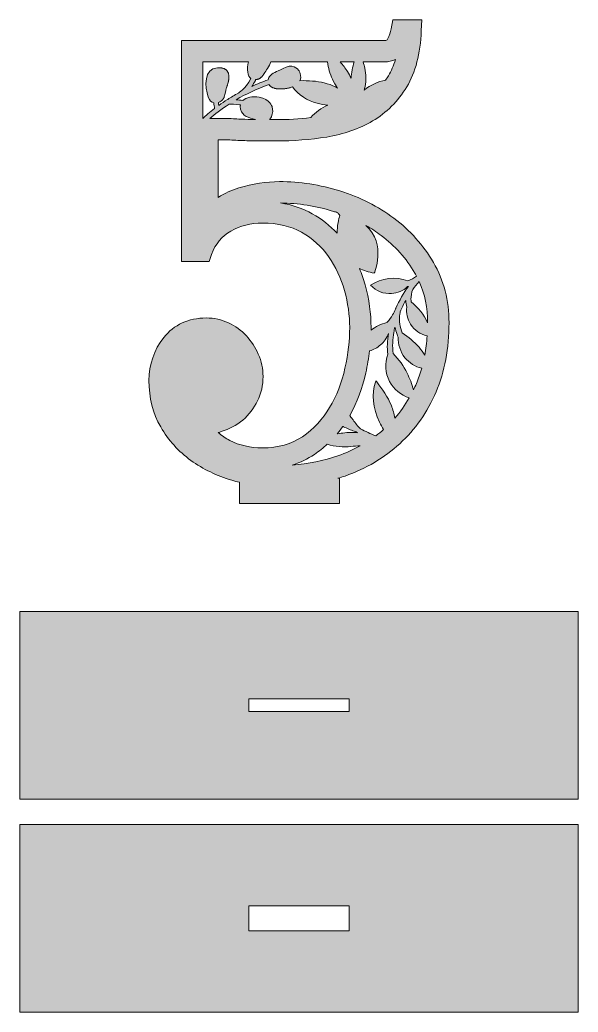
# Model space of a CAD drawing. Header units: inches. Extents: x 2.77 to 7.23, y -8.81 to -0.88.
import ezdxf

# ---------------------------------------------------------------- set-up
doc = ezdxf.new("R2010")
doc.units = ezdxf.units.IN
doc.header["$MEASUREMENT"] = 0
doc.layers.add('_U+2018_U+043B_U+043E_U+0439_1', color=7, linetype='Continuous')

# ---------------------------------------------------------------- blocks, each defined once
blk = doc.blocks.new('block 2')
at = {"layer": '_U+2018_U+043B_U+043E_U+0439_1', "true_color": 0xffffff}
h = blk.add_hatch(color=7, dxfattribs=at)
h.dxf.hatch_style = 2
edge = h.paths.add_edge_path()
edge.add_spline(control_points=[(6.0736, -2.8211), (5.9927, -2.6829), (5.8868, -2.5641), (5.7587, -2.4681), (5.6319, -2.373), (5.4868, -2.2996), (5.3273, -2.2497), (5.1689, -2.2002), (5.0064, -2.1751), (4.8444, -2.1751), (4.739, -2.1751), (4.6298, -2.1922), (4.5198, -2.226), (4.4619, -2.2438), (4.4066, -2.2689), (4.3544, -2.3011), (4.3544, -2.3011), (4.3544, -1.8413), (4.3544, -1.8413), (4.3544, -1.8413), (4.401, -1.8413), (4.401, -1.8413), (4.4235, -1.8413), (4.4443, -1.842), (4.463, -1.8434), (4.4839, -1.8451), (4.5066, -1.8459), (4.5302, -1.846), (4.5778, -1.8491), (4.6263, -1.8507), (4.6746, -1.8507), (4.6746, -1.8507), (4.8161, -1.8507), (4.8161, -1.8507), (4.9555, -1.8507), (5.0918, -1.84), (5.2213, -1.819), (5.357, -1.7969), (5.4804, -1.7536), (5.588, -1.6904), (5.6988, -1.6253), (5.7906, -1.5337), (5.8607, -1.4181), (5.9308, -1.3024), (5.9699, -1.1521), (5.9768, -0.9715), (5.9768, -0.9715), (5.9802, -0.8828), (5.9802, -0.8828), (5.9802, -0.8828), (5.8914, -0.8828), (5.8914, -0.8828), (5.8914, -0.8828), (5.8207, -0.8828), (5.8207, -0.8828), (5.8207, -0.8828), (5.7484, -0.8828), (5.7484, -0.8828), (5.7484, -0.8828), (5.7364, -0.954), (5.7364, -0.954), (5.7317, -0.9819), (5.7216, -1.0098), (5.7062, -1.037), (5.7024, -1.0438), (5.7, -1.0478), (5.6839, -1.0478), (5.6839, -1.0478), (4.1463, -1.0478), (4.1463, -1.0478), (4.1463, -1.0478), (4.0609, -1.0478), (4.0609, -1.0478), (4.0609, -1.0478), (4.0609, -1.1333), (4.0609, -1.1333), (4.0609, -1.1333), (4.0609, -2.7274), (4.0609, -2.7274), (4.0609, -2.7274), (4.0609, -2.8129), (4.0609, -2.8129), (4.0609, -2.8129), (4.1463, -2.8129), (4.1463, -2.8129), (4.1463, -2.8129), (4.2218, -2.8129), (4.2218, -2.8129), (4.2218, -2.8129), (4.2817, -2.8129), (4.2817, -2.8129), (4.2817, -2.8129), (4.3021, -2.7566), (4.3021, -2.7566), (4.3329, -2.672), (4.3828, -2.6112), (4.4546, -2.5708), (4.532, -2.5274), (4.6148, -2.5063), (4.7076, -2.5063), (4.8302, -2.5063), (4.9358, -2.5311), (5.0213, -2.5799), (5.1088, -2.6299), (5.1812, -2.6953), (5.2366, -2.7742), (5.2935, -2.8553), (5.3362, -2.9464), (5.3633, -3.0449), (5.391, -3.1455), (5.4051, -3.245), (5.4051, -3.3406), (5.4051, -3.4408), (5.3922, -3.5505), (5.3669, -3.6667), (5.3423, -3.7799), (5.3012, -3.8856), (5.2448, -3.981), (5.1902, -4.0735), (5.1169, -4.1517), (5.0271, -4.2135), (4.9414, -4.2723), (4.8339, -4.3022), (4.7076, -4.3022), (4.6117, -4.3022), (4.524, -4.2823), (4.4468, -4.2431), (4.4139, -4.2264), (4.3832, -4.2048), (4.3547, -4.1786), (4.3626, -4.1768), (4.3703, -4.1747), (4.378, -4.1724), (4.4427, -4.1534), (4.5008, -4.1224), (4.5506, -4.0802), (4.6004, -4.038), (4.6403, -3.9866), (4.6689, -3.9272), (4.6981, -3.8671), (4.7129, -3.8014), (4.7129, -3.732), (4.7129, -3.6699), (4.7, -3.6098), (4.6747, -3.5533), (4.6505, -3.4994), (4.6186, -3.4506), (4.5797, -3.408), (4.5392, -3.3637), (4.4912, -3.3284), (4.4371, -3.3032), (4.3817, -3.2775), (4.322, -3.2646), (4.2595, -3.2646), (4.1164, -3.2646), (4.0018, -3.3175), (3.919, -3.4219), (3.841, -3.5203), (3.8015, -3.6358), (3.8015, -3.765), (3.8015, -3.9023), (3.8331, -4.0269), (3.8954, -4.1354), (3.9561, -4.2414), (4.0373, -4.3314), (4.1366, -4.4027), (4.2337, -4.4726), (4.3439, -4.526), (4.464, -4.5615), (4.4841, -4.5675), (4.5043, -4.5727), (4.5245, -4.5777), (4.5245, -4.5777), (4.5245, -4.7456), (4.5245, -4.7456), (4.5245, -4.7456), (5.3245, -4.7456), (5.3245, -4.7456), (5.3245, -4.7456), (5.3245, -4.5456), (5.3245, -4.5456), (5.3245, -4.5456), (5.311, -4.5456), (5.311, -4.5456), (5.3301, -4.5398), (5.3491, -4.5338), (5.3678, -4.5272), (5.5354, -4.4685), (5.6826, -4.3816), (5.8053, -4.269), (5.9285, -4.1559), (6.026, -4.0167), (6.095, -3.8552), (6.1637, -3.6942), (6.1985, -3.5084), (6.1985, -3.3028), (6.1985, -3.1248), (6.1565, -2.9627), (6.0736, -2.8211)], knot_values=[0, 0, 0, 0, 1, 1, 1, 2, 2, 2, 3, 3, 3, 4, 4, 4, 5, 5, 5, 6, 6, 6, 7, 7, 7, 8, 8, 8, 9, 9, 9, 10, 10, 10, 11, 11, 11, 12, 12, 12, 13, 13, 13, 14, 14, 14, 15, 15, 15, 16, 16, 16, 17, 17, 17, 18, 18, 18, 19, 19, 19, 20, 20, 20, 21, 21, 21, 22, 22, 22, 23, 23, 23, 24, 24, 24, 25, 25, 25, 26, 26, 26, 27, 27, 27, 28, 28, 28, 29, 29, 29, 30, 30, 30, 31, 31, 31, 32, 32, 32, 33, 33, 33, 34, 34, 34, 35, 35, 35, 36, 36, 36, 37, 37, 37, 38, 38, 38, 39, 39, 39, 40, 40, 40, 41, 41, 41, 42, 42, 42, 43, 43, 43, 44, 44, 44, 45, 45, 45, 46, 46, 46, 47, 47, 47, 48, 48, 48, 49, 49, 49, 50, 50, 50, 51, 51, 51, 52, 52, 52, 53, 53, 53, 54, 54, 54, 55, 55, 55, 56, 56, 56, 57, 57, 57, 58, 58, 58, 59, 59, 59, 60, 60, 60, 61, 61, 61, 62, 62, 62, 63, 63, 63, 64, 64, 64, 65, 65, 65, 66, 66, 66, 66], degree=3, periodic=1)
edge = h.paths.add_edge_path()
edge.add_spline(control_points=[(4.7642, -1.6799), (4.7645, -1.6795), (4.7648, -1.6792), (4.765, -1.6789), (4.7655, -1.6784), (4.766, -1.6778), (4.7665, -1.6772), (4.7674, -1.6761), (4.7683, -1.675), (4.7691, -1.6739), (4.7696, -1.6732), (4.7701, -1.6726), (4.7706, -1.6719), (4.7714, -1.6708), (4.7721, -1.6696), (4.7729, -1.6684), (4.7733, -1.6678), (4.7738, -1.6671), (4.7742, -1.6664), (4.775, -1.6651), (4.7757, -1.6638), (4.7765, -1.6625), (4.7768, -1.6619), (4.7772, -1.6612), (4.7775, -1.6606), (4.7785, -1.6587), (4.7795, -1.6567), (4.7804, -1.6547), (4.7804, -1.6547), (4.7804, -1.6546), (4.7804, -1.6546), (4.7804, -1.6546), (4.7804, -1.6546), (4.7804, -1.6546), (4.7912, -1.6305), (4.7937, -1.6013), (4.7852, -1.5775), (4.7852, -1.5775), (4.7687, -1.5162), (4.6817, -1.5002), (4.6285, -1.4904), (4.5778, -1.5012), (4.5508, -1.5278), (4.532, -1.5243), (4.5147, -1.522), (4.4993, -1.5205), (4.5728, -1.4775), (4.6601, -1.4348), (4.7604, -1.3996), (4.761, -1.4006), (4.7616, -1.4017), (4.7623, -1.4027), (4.7626, -1.403), (4.7629, -1.4033), (4.7631, -1.4037), (4.7645, -1.4054), (4.7659, -1.4072), (4.7675, -1.4089), (4.768, -1.4094), (4.7687, -1.4099), (4.7692, -1.4104), (4.7707, -1.4118), (4.7722, -1.4133), (4.7739, -1.4146), (4.7748, -1.4154), (4.7759, -1.416), (4.7769, -1.4167), (4.7785, -1.4178), (4.7799, -1.4189), (4.7816, -1.4199), (4.7831, -1.4209), (4.7849, -1.4217), (4.7866, -1.4226), (4.788, -1.4233), (4.7892, -1.424), (4.7906, -1.4247), (4.7939, -1.4262), (4.7973, -1.4275), (4.8011, -1.4288), (4.8029, -1.4294), (4.8049, -1.4299), (4.807, -1.4305), (4.8077, -1.4307), (4.8085, -1.4308), (4.8093, -1.431), (4.8107, -1.4313), (4.8121, -1.4317), (4.8137, -1.4319), (4.8147, -1.4321), (4.8157, -1.4323), (4.8168, -1.4325), (4.8182, -1.4327), (4.8195, -1.4329), (4.821, -1.4331), (4.8222, -1.4333), (4.8234, -1.4335), (4.8247, -1.4336), (4.8261, -1.4338), (4.8274, -1.4339), (4.8288, -1.4341), (4.8302, -1.4342), (4.8317, -1.4343), (4.8331, -1.4344), (4.8345, -1.4345), (4.8358, -1.4346), (4.8372, -1.4347), (4.8388, -1.4348), (4.8404, -1.4349), (4.842, -1.4349), (4.8433, -1.435), (4.8446, -1.435), (4.8459, -1.4351), (4.8477, -1.4351), (4.8495, -1.4351), (4.8513, -1.4351), (4.8526, -1.4351), (4.8538, -1.4351), (4.855, -1.4351), (4.857, -1.4351), (4.859, -1.435), (4.861, -1.435), (4.8621, -1.435), (4.8632, -1.4349), (4.8644, -1.4349), (4.8665, -1.4348), (4.8687, -1.4346), (4.8709, -1.4345), (4.8719, -1.4344), (4.8729, -1.4344), (4.8739, -1.4343), (4.8763, -1.4341), (4.8786, -1.4339), (4.881, -1.4337), (4.8818, -1.4336), (4.8827, -1.4335), (4.8836, -1.4334), (4.8861, -1.4331), (4.8886, -1.4328), (4.8912, -1.4325), (4.8919, -1.4324), (4.8926, -1.4323), (4.8933, -1.4322), (4.896, -1.4318), (4.8987, -1.4314), (4.9014, -1.4309), (4.9019, -1.4308), (4.9025, -1.4307), (4.903, -1.4307), (4.9059, -1.4301), (4.9087, -1.4296), (4.9116, -1.429), (4.9119, -1.4289), (4.9123, -1.4289), (4.9126, -1.4288), (4.9156, -1.4281), (4.9187, -1.4274), (4.9217, -1.4267), (4.9218, -1.4267), (4.9219, -1.4266), (4.922, -1.4266), (4.9306, -1.4244), (4.939, -1.4217), (4.947, -1.4186), (4.9953, -1.4822), (5.0672, -1.5277), (5.1447, -1.5491), (5.1727, -1.5568), (5.2014, -1.5612), (5.2303, -1.5633), (5.1784, -1.5862), (5.1318, -1.6209), (5.0943, -1.6641), (5.0041, -1.6745), (4.9109, -1.6799), (4.8161, -1.6799), (4.8161, -1.6799), (4.7642, -1.6799), (4.7642, -1.6799)], knot_values=[0, 0, 0, 0, 1, 1, 1, 2, 2, 2, 3, 3, 3, 4, 4, 4, 5, 5, 5, 6, 6, 6, 7, 7, 7, 8, 8, 8, 9, 9, 9, 10, 10, 10, 11, 11, 11, 12, 12, 12, 13, 13, 13, 14, 14, 14, 15, 15, 15, 16, 16, 16, 17, 17, 17, 18, 18, 18, 19, 19, 19, 20, 20, 20, 21, 21, 21, 22, 22, 22, 23, 23, 23, 24, 24, 24, 25, 25, 25, 26, 26, 26, 27, 27, 27, 28, 28, 28, 29, 29, 29, 30, 30, 30, 31, 31, 31, 32, 32, 32, 33, 33, 33, 34, 34, 34, 35, 35, 35, 36, 36, 36, 37, 37, 37, 38, 38, 38, 39, 39, 39, 40, 40, 40, 41, 41, 41, 42, 42, 42, 43, 43, 43, 44, 44, 44, 45, 45, 45, 46, 46, 46, 47, 47, 47, 48, 48, 48, 49, 49, 49, 50, 50, 50, 51, 51, 51, 52, 52, 52, 53, 53, 53, 54, 54, 54, 55, 55, 55, 56, 56, 56, 57, 57, 57, 58, 58, 58, 59, 59, 59, 59], degree=3, periodic=1)
edge = h.paths.add_edge_path()
edge.add_spline(control_points=[(4.6512, -1.3662), (4.6522, -1.3641), (4.6533, -1.3619), (4.6544, -1.3598), (4.6552, -1.3597), (4.6561, -1.3598), (4.6569, -1.3597), (4.659, -1.3597), (4.6611, -1.3596), (4.6631, -1.3593), (4.6653, -1.359), (4.6674, -1.3585), (4.6695, -1.358), (4.6715, -1.3575), (4.6734, -1.3569), (4.6753, -1.3562), (4.6773, -1.3555), (4.6793, -1.3547), (4.6812, -1.3537), (4.6831, -1.3528), (4.685, -1.3517), (4.6869, -1.3505), (4.6886, -1.3494), (4.6904, -1.3483), (4.6921, -1.347), (4.694, -1.3455), (4.696, -1.3438), (4.6979, -1.342), (4.6994, -1.3406), (4.701, -1.3393), (4.7025, -1.3378), (4.7047, -1.3355), (4.7068, -1.3329), (4.709, -1.3303), (4.7102, -1.3289), (4.7114, -1.3276), (4.7126, -1.326), (4.7159, -1.3217), (4.7193, -1.317), (4.7226, -1.3118), (4.7358, -1.2915), (4.7619, -1.2556), (4.775, -1.2187), (4.775, -1.2187), (5.2268, -1.2187), (5.2268, -1.2187), (5.2341, -1.2667), (5.2469, -1.3136), (5.2673, -1.3576), (5.2788, -1.3823), (5.2927, -1.406), (5.3088, -1.4281), (5.3031, -1.4249), (5.2974, -1.4217), (5.2915, -1.4188), (5.2346, -1.3904), (5.1713, -1.3768), (5.108, -1.3715), (5.0747, -1.3687), (5.0412, -1.3682), (5.0078, -1.3687), (5.015, -1.3527), (5.0164, -1.3335), (5.0091, -1.3105), (5.0074, -1.305), (5.0053, -1.2994), (5.0026, -1.2935), (5.0026, -1.2935), (4.9661, -1.2286), (4.8967, -1.2611), (4.8272, -1.2937), (4.8027, -1.2989), (4.7726, -1.3267), (4.7623, -1.3362), (4.7554, -1.3488), (4.7531, -1.3621), (4.707, -1.3781), (4.6636, -1.3957), (4.6228, -1.4142), (4.6324, -1.4003), (4.642, -1.3844), (4.6512, -1.3662)], knot_values=[0, 0, 0, 0, 1, 1, 1, 2, 2, 2, 3, 3, 3, 4, 4, 4, 5, 5, 5, 6, 6, 6, 7, 7, 7, 8, 8, 8, 9, 9, 9, 10, 10, 10, 11, 11, 11, 12, 12, 12, 13, 13, 13, 14, 14, 14, 15, 15, 15, 16, 16, 16, 17, 17, 17, 18, 18, 18, 19, 19, 19, 20, 20, 20, 21, 21, 21, 22, 22, 22, 23, 23, 23, 24, 24, 24, 25, 25, 25, 26, 26, 26, 27, 27, 27, 27], degree=3, periodic=1)
edge = h.paths.add_edge_path()
edge.add_spline(control_points=[(5.4162, -1.3494), (5.4079, -1.3312), (5.3983, -1.3135), (5.3877, -1.2966), (5.3704, -1.269), (5.3505, -1.2432), (5.3291, -1.2187), (5.3291, -1.2187), (5.4416, -1.2187), (5.4416, -1.2187), (5.4272, -1.2608), (5.4185, -1.3049), (5.4162, -1.3494)], knot_values=[0, 0, 0, 0, 1, 1, 1, 2, 2, 2, 3, 3, 3, 4, 4, 4, 4], degree=3, periodic=1)
edge = h.paths.add_edge_path()
edge.add_spline(control_points=[(5.7704, -1.2006), (5.7559, -1.2489), (5.7373, -1.292), (5.7146, -1.3295), (5.7073, -1.3416), (5.6997, -1.3532), (5.6918, -1.3646), (5.6304, -1.3752), (5.5716, -1.4022), (5.5194, -1.4451), (5.5231, -1.4352), (5.5262, -1.4251), (5.5284, -1.4149), (5.539, -1.3672), (5.5359, -1.3174), (5.526, -1.2696), (5.5224, -1.2525), (5.5178, -1.2355), (5.5128, -1.2187), (5.5128, -1.2187), (5.6839, -1.2187), (5.6839, -1.2187), (5.7155, -1.2187), (5.7446, -1.2125), (5.7704, -1.2006)], knot_values=[0, 0, 0, 0, 1, 1, 1, 2, 2, 2, 3, 3, 3, 4, 4, 4, 5, 5, 5, 6, 6, 6, 7, 7, 7, 8, 8, 8, 8], degree=3, periodic=1)
edge = h.paths.add_edge_path()
edge.add_spline(control_points=[(4.5954, -1.2187), (4.5834, -1.2764), (4.5859, -1.3361), (4.6161, -1.3515), (4.5711, -1.439), (4.5165, -1.4668), (4.516, -1.467), (4.516, -1.467), (4.5162, -1.4675), (4.5162, -1.4675), (4.4856, -1.4843), (4.4569, -1.5014), (4.4304, -1.5183), (4.4299, -1.5183), (4.4295, -1.5183), (4.4293, -1.5184), (4.4293, -1.5184), (4.4293, -1.519), (4.4293, -1.519), (4.4042, -1.535), (4.381, -1.5509), (4.3597, -1.5662), (4.3584, -1.5587), (4.3574, -1.5507), (4.3567, -1.5422), (4.365, -1.5391), (4.3729, -1.5347), (4.3797, -1.5295), (4.3797, -1.5295), (4.3797, -1.5295), (4.3797, -1.5295), (4.3826, -1.5273), (4.3852, -1.525), (4.3876, -1.5226), (4.3878, -1.5224), (4.388, -1.5223), (4.3881, -1.5221), (4.3904, -1.5198), (4.3925, -1.5175), (4.3943, -1.5151), (4.3945, -1.5148), (4.3947, -1.5146), (4.3948, -1.5143), (4.3966, -1.5119), (4.3982, -1.5095), (4.3995, -1.507), (4.3996, -1.5068), (4.3997, -1.5066), (4.3998, -1.5064), (4.4011, -1.5038), (4.4021, -1.5011), (4.4028, -1.4985), (4.4124, -1.4597), (4.4202, -1.425), (4.4202, -1.425), (4.4223, -1.4199), (4.4242, -1.4149), (4.426, -1.4099), (4.4266, -1.4082), (4.4271, -1.4066), (4.4277, -1.4049), (4.4288, -1.4016), (4.43, -1.3982), (4.431, -1.3949), (4.4316, -1.3929), (4.432, -1.391), (4.4326, -1.389), (4.4334, -1.3861), (4.4343, -1.3831), (4.435, -1.3802), (4.4354, -1.3782), (4.4358, -1.3762), (4.4363, -1.3741), (4.4369, -1.3714), (4.4374, -1.3686), (4.4379, -1.3659), (4.4383, -1.3639), (4.4385, -1.3619), (4.4388, -1.3598), (4.4391, -1.3572), (4.4395, -1.3547), (4.4397, -1.3521), (4.4399, -1.3501), (4.44, -1.3481), (4.4401, -1.3462), (4.4402, -1.3437), (4.4403, -1.3413), (4.4403, -1.3389), (4.4403, -1.337), (4.4402, -1.3351), (4.4401, -1.3332), (4.44, -1.3309), (4.4398, -1.3287), (4.4395, -1.3265), (4.4393, -1.3246), (4.439, -1.3228), (4.4387, -1.321), (4.4383, -1.3189), (4.4379, -1.3168), (4.4373, -1.3148), (4.4369, -1.3131), (4.4364, -1.3114), (4.4358, -1.3098), (4.4352, -1.3078), (4.4344, -1.3059), (4.4336, -1.3041), (4.4329, -1.3025), (4.4322, -1.301), (4.4314, -1.2995), (4.4304, -1.2977), (4.4293, -1.2961), (4.4282, -1.2944), (4.4273, -1.2931), (4.4264, -1.2917), (4.4253, -1.2904), (4.424, -1.2888), (4.4226, -1.2874), (4.4211, -1.2859), (4.4199, -1.2848), (4.4187, -1.2835), (4.4174, -1.2825), (4.4158, -1.2811), (4.4139, -1.2799), (4.4121, -1.2787), (4.4106, -1.2777), (4.4093, -1.2767), (4.4077, -1.2759), (4.4056, -1.2747), (4.4032, -1.2738), (4.4009, -1.2728), (4.3993, -1.2721), (4.3978, -1.2713), (4.396, -1.2707), (4.3932, -1.2698), (4.3902, -1.2691), (4.3871, -1.2684), (4.3855, -1.268), (4.384, -1.2675), (4.3823, -1.2672), (4.3773, -1.2663), (4.3721, -1.2656), (4.3665, -1.2653), (4.3665, -1.2653), (4.3665, -1.2653), (4.3665, -1.2653), (4.3606, -1.2649), (4.3543, -1.2649), (4.3476, -1.2652), (4.2408, -1.2701), (4.2453, -1.4172), (4.2752, -1.5004), (4.2851, -1.5279), (4.3013, -1.5412), (4.3189, -1.5453), (4.3203, -1.5615), (4.3227, -1.5769), (4.3262, -1.5911), (4.2859, -1.6218), (4.2544, -1.6493), (4.2318, -1.6702), (4.2318, -1.6702), (4.2318, -1.2187), (4.2318, -1.2187), (4.2318, -1.2187), (4.5954, -1.2187), (4.5954, -1.2187)], knot_values=[0, 0, 0, 0, 1, 1, 1, 2, 2, 2, 3, 3, 3, 4, 4, 4, 5, 5, 5, 6, 6, 6, 7, 7, 7, 8, 8, 8, 9, 9, 9, 10, 10, 10, 11, 11, 11, 12, 12, 12, 13, 13, 13, 14, 14, 14, 15, 15, 15, 16, 16, 16, 17, 17, 17, 18, 18, 18, 19, 19, 19, 20, 20, 20, 21, 21, 21, 22, 22, 22, 23, 23, 23, 24, 24, 24, 25, 25, 25, 26, 26, 26, 27, 27, 27, 28, 28, 28, 29, 29, 29, 30, 30, 30, 31, 31, 31, 32, 32, 32, 33, 33, 33, 34, 34, 34, 35, 35, 35, 36, 36, 36, 37, 37, 37, 38, 38, 38, 39, 39, 39, 40, 40, 40, 41, 41, 41, 42, 42, 42, 43, 43, 43, 44, 44, 44, 45, 45, 45, 46, 46, 46, 47, 47, 47, 48, 48, 48, 49, 49, 49, 50, 50, 50, 51, 51, 51, 52, 52, 52, 53, 53, 53, 54, 54, 54, 55, 55, 55, 55], degree=3, periodic=1)
edge = h.paths.add_edge_path()
edge.add_spline(control_points=[(4.2883, -1.6704), (4.3254, -1.6384), (4.3768, -1.598), (4.4419, -1.5558), (4.4576, -1.5556), (4.4904, -1.5563), (4.5318, -1.5631), (4.5317, -1.5639), (4.5315, -1.5647), (4.5314, -1.5655), (4.5312, -1.5667), (4.5309, -1.568), (4.5308, -1.5693), (4.5305, -1.5723), (4.5306, -1.5755), (4.5308, -1.5787), (4.5308, -1.5799), (4.5307, -1.5811), (4.5309, -1.5824), (4.5313, -1.5869), (4.5321, -1.5915), (4.5333, -1.5963), (4.5491, -1.6564), (4.5964, -1.6616), (4.6513, -1.6795), (4.6136, -1.679), (4.5759, -1.6778), (4.5388, -1.6753), (4.5388, -1.6753), (4.536, -1.6751), (4.536, -1.6751), (4.536, -1.6751), (4.5331, -1.6751), (4.5331, -1.6751), (4.5129, -1.6751), (4.4937, -1.6744), (4.4759, -1.673), (4.4529, -1.6713), (4.4278, -1.6704), (4.401, -1.6704), (4.401, -1.6704), (4.2883, -1.6704), (4.2883, -1.6704)], knot_values=[0, 0, 0, 0, 1, 1, 1, 2, 2, 2, 3, 3, 3, 4, 4, 4, 5, 5, 5, 6, 6, 6, 7, 7, 7, 8, 8, 8, 9, 9, 9, 10, 10, 10, 11, 11, 11, 12, 12, 12, 13, 13, 13, 14, 14, 14, 14], degree=3, periodic=1)
edge = h.paths.add_edge_path()
edge.add_spline(control_points=[(5.9143, -3.8396), (5.9015, -3.7931), (5.885, -3.7475), (5.8635, -3.7043), (5.8357, -3.6487), (5.7995, -3.5969), (5.7515, -3.5475), (5.7455, -3.4938), (5.7472, -3.4324), (5.757, -3.3807), (5.7598, -3.3663), (5.763, -3.3521), (5.7668, -3.3377), (5.7707, -3.3565), (5.7763, -3.3762), (5.7835, -3.397), (5.7857, -3.4037), (5.7886, -3.4104), (5.7913, -3.4171), (5.7899, -3.4762), (5.8093, -3.5359), (5.8465, -3.582), (5.8804, -3.6237), (5.9282, -3.6535), (5.9803, -3.6669), (5.9683, -3.709), (5.9543, -3.7495), (5.9378, -3.7881), (5.9304, -3.8056), (5.9225, -3.8228), (5.9143, -3.8396)], knot_values=[0, 0, 0, 0, 1, 1, 1, 2, 2, 2, 3, 3, 3, 4, 4, 4, 5, 5, 5, 6, 6, 6, 7, 7, 7, 8, 8, 8, 9, 9, 9, 10, 10, 10, 10], degree=3, periodic=1)
edge = h.paths.add_edge_path()
edge.add_spline(control_points=[(5.9588, -3.4982), (5.9211, -3.4548), (5.8761, -3.4185), (5.8233, -3.3834), (5.8217, -3.3784), (5.8199, -3.3736), (5.8185, -3.3684), (5.8028, -3.3152), (5.7986, -3.2729), (5.8054, -3.2348), (5.8065, -3.2271), (5.8077, -3.2209), (5.8089, -3.2152), (5.8222, -3.1835), (5.8365, -3.154), (5.8522, -3.1258), (5.8533, -3.1426), (5.8562, -3.1597), (5.8607, -3.177), (5.8553, -3.2247), (5.8656, -3.2744), (5.8913, -3.3151), (5.921, -3.3619), (5.9699, -3.3957), (6.0238, -3.4083), (6.0202, -3.4614), (6.0141, -3.5129), (6.0049, -3.5622), (5.9916, -3.5395), (5.9761, -3.518), (5.9588, -3.4982)], knot_values=[0, 0, 0, 0, 1, 1, 1, 2, 2, 2, 3, 3, 3, 4, 4, 4, 5, 5, 5, 6, 6, 6, 7, 7, 7, 8, 8, 8, 9, 9, 9, 10, 10, 10, 10], degree=3, periodic=1)
edge = h.paths.add_edge_path()
edge.add_spline(control_points=[(5.8958, -3.1358), (5.895, -3.1291), (5.8945, -3.1221), (5.8943, -3.1147), (5.8939, -3.0924), (5.8996, -3.0623), (5.9089, -3.0375), (5.9251, -3.0157), (5.9422, -2.9948), (5.9607, -2.9745), (6.0051, -3.0731), (6.0276, -3.1831), (6.0276, -3.3024), (5.9991, -3.2385), (5.9545, -3.1808), (5.8958, -3.1358)], knot_values=[0, 0, 0, 0, 1, 1, 1, 2, 2, 2, 3, 3, 3, 4, 4, 4, 5, 5, 5, 5], degree=3, periodic=1)
edge = h.paths.add_edge_path()
edge.add_spline(control_points=[(5.9261, -2.9074), (5.9308, -2.9153), (5.9352, -2.9233), (5.9396, -2.9314), (5.918, -2.9469), (5.8952, -2.959), (5.8682, -2.9684), (5.7728, -2.931), (5.6577, -2.9442), (5.5722, -3.0036), (5.6145, -3.049), (5.6778, -3.074), (5.7397, -3.0697), (5.7868, -3.0665), (5.8323, -3.0462), (5.8671, -3.0143), (5.8696, -3.0135), (5.872, -3.0128), (5.8744, -3.012), (5.8343, -3.0662), (5.8002, -3.1255), (5.7747, -3.1858), (5.7731, -3.1882), (5.7722, -3.1905), (5.7715, -3.1923), (5.7712, -3.1929), (5.771, -3.1935), (5.7701, -3.1952), (5.7641, -3.2093), (5.757, -3.2256), (5.7482, -3.2404), (5.7363, -3.2597), (5.7216, -3.2793), (5.7045, -3.2989), (5.7038, -3.2994), (5.703, -3.2999), (5.7023, -3.3004), (5.655, -3.3123), (5.6123, -3.3338), (5.5756, -3.3622), (5.5757, -3.355), (5.5759, -3.3477), (5.5759, -3.3406), (5.5759, -3.2297), (5.5598, -3.115), (5.5281, -2.9995), (5.5156, -2.9544), (5.5004, -2.9106), (5.4825, -2.8682), (5.5157, -2.8843), (5.5547, -2.8978), (5.6006, -2.9079), (5.6006, -2.9079), (5.701, -2.6776), (5.5347, -2.5251), (5.5771, -2.5494), (5.6177, -2.5759), (5.6562, -2.6048), (5.766, -2.6871), (5.8568, -2.7889), (5.9261, -2.9074)], knot_values=[0, 0, 0, 0, 1, 1, 1, 2, 2, 2, 3, 3, 3, 4, 4, 4, 5, 5, 5, 6, 6, 6, 7, 7, 7, 8, 8, 8, 9, 9, 9, 10, 10, 10, 11, 11, 11, 12, 12, 12, 13, 13, 13, 14, 14, 14, 15, 15, 15, 16, 16, 16, 17, 17, 17, 18, 18, 18, 19, 19, 19, 20, 20, 20, 20], degree=3, periodic=1)
edge = h.paths.add_edge_path()
edge.add_spline(control_points=[(5.1061, -2.4316), (5.0312, -2.3888), (4.9464, -2.3602), (4.8526, -2.346), (4.9945, -2.3468), (5.1371, -2.3693), (5.2764, -2.4128), (5.2869, -2.4161), (5.2972, -2.4197), (5.3076, -2.4233), (5.3137, -2.4303), (5.3198, -2.4373), (5.3257, -2.4447), (5.3171, -2.4727), (5.3039, -2.5265), (5.3048, -2.5882), (5.2478, -2.5272), (5.1814, -2.4746), (5.1061, -2.4316)], knot_values=[0, 0, 0, 0, 1, 1, 1, 2, 2, 2, 3, 3, 3, 4, 4, 4, 5, 5, 5, 6, 6, 6, 6], degree=3, periodic=1)
edge = h.paths.add_edge_path()
edge.add_spline(control_points=[(5.3509, -4.1306), (5.3525, -4.1315), (5.3539, -4.1325), (5.3556, -4.1333), (5.3824, -4.1473), (5.4111, -4.1596), (5.4408, -4.17), (5.4465, -4.172), (5.4523, -4.1739), (5.4571, -4.1752), (5.4611, -4.1773), (5.4651, -4.1794), (5.4691, -4.1815), (5.4546, -4.1794), (5.4406, -4.1784), (5.4271, -4.1783), (5.3863, -4.1782), (5.3453, -4.184), (5.3055, -4.1899), (5.3215, -4.1709), (5.3365, -4.151), (5.3509, -4.1306)], knot_values=[0, 0, 0, 0, 1, 1, 1, 2, 2, 2, 3, 3, 3, 4, 4, 4, 5, 5, 5, 6, 6, 6, 7, 7, 7, 7], degree=3, periodic=1)
edge = h.paths.add_edge_path()
edge.add_spline(control_points=[(5.3114, -4.3659), (5.1983, -4.4054), (5.0759, -4.43), (4.9463, -4.4394), (5.0108, -4.4196), (5.0701, -4.3912), (5.1239, -4.3543), (5.1603, -4.3292), (5.1943, -4.3018), (5.2262, -4.2724), (5.2874, -4.2955), (5.3574, -4.2967), (5.4144, -4.2915), (5.4388, -4.2892), (5.464, -4.2875), (5.4898, -4.286), (5.4339, -4.317), (5.3745, -4.3438), (5.3114, -4.3659)], knot_values=[0, 0, 0, 0, 1, 1, 1, 2, 2, 2, 3, 3, 3, 4, 4, 4, 5, 5, 5, 6, 6, 6, 6], degree=3, periodic=1)
edge = h.paths.add_edge_path()
edge.add_spline(control_points=[(5.7662, -4.0645), (5.7593, -4.0305), (5.7506, -3.9967), (5.7378, -3.9644), (5.7102, -3.8947), (5.6648, -3.8342), (5.621, -3.7756), (5.621, -3.7756), (5.6142, -3.7666), (5.6142, -3.7666), (5.6142, -3.7666), (5.6104, -3.7772), (5.6104, -3.7772), (5.5771, -3.87), (5.5888, -3.9835), (5.6435, -4.0968), (5.6532, -4.1169), (5.664, -4.1364), (5.6757, -4.1554), (5.6555, -4.1732), (5.6347, -4.1903), (5.6131, -4.2066), (5.5717, -4.1891), (5.5306, -4.1707), (5.4915, -4.1503), (5.4694, -4.1292), (5.4504, -4.1039), (5.4319, -4.0794), (5.4264, -4.0721), (5.4209, -4.0649), (5.4154, -4.0577), (5.4154, -4.0577), (5.4051, -4.0445), (5.4051, -4.0445), (5.4639, -3.9397), (5.5073, -3.825), (5.5339, -3.7031), (5.547, -3.6429), (5.5569, -3.5842), (5.5639, -3.5272), (5.596, -3.5179), (5.6262, -3.5022), (5.6514, -3.4803), (5.6799, -3.4555), (5.7015, -3.4233), (5.7149, -3.388), (5.705, -3.4465), (5.7031, -3.5021), (5.709, -3.5545), (5.6836, -3.6248), (5.6882, -3.7059), (5.7232, -3.7722), (5.7558, -3.834), (5.8141, -3.8814), (5.8806, -3.9026), (5.8472, -3.9609), (5.8091, -4.0151), (5.7662, -4.0645)], knot_values=[0, 0, 0, 0, 1, 1, 1, 2, 2, 2, 3, 3, 3, 4, 4, 4, 5, 5, 5, 6, 6, 6, 7, 7, 7, 8, 8, 8, 9, 9, 9, 10, 10, 10, 11, 11, 11, 12, 12, 12, 13, 13, 13, 14, 14, 14, 15, 15, 15, 16, 16, 16, 17, 17, 17, 18, 18, 18, 19, 19, 19, 19], degree=3, periodic=1)
h = blk.add_hatch(color=7, dxfattribs=at)
h.dxf.hatch_style = 2
h.paths.add_polyline_path([(2.7699, -5.6085), (2.7699, -7.1085), (7.2301, -7.1085), (7.2301, -5.6085)])
h.paths.add_polyline_path([(5.4, -6.4085), (4.6, -6.4085), (4.6, -6.3085), (5.4, -6.3085)])
h = blk.add_hatch(color=7, dxfattribs=at)
h.dxf.hatch_style = 2
h.paths.add_polyline_path([(2.7699, -7.3107), (2.7699, -8.8107), (7.2301, -8.8107), (7.2301, -7.3107)])
h.paths.add_polyline_path([(5.4, -8.1607), (4.6, -8.1607), (4.6, -7.9607), (5.4, -7.9607)])
at = {"layer": '_U+2018_U+043B_U+043E_U+0439_1', "lineweight": 0}
for points in [[(2.7699, -5.6085), (2.7699, -7.1085), (7.2301, -7.1085), (7.2301, -5.6085), (2.7699, -5.6085)], [(5.4, -6.4085), (4.6, -6.4085), (4.6, -6.3085), (5.4, -6.3085), (5.4, -6.4085)], [(2.7699, -7.3107), (2.7699, -8.8107), (7.2301, -8.8107), (7.2301, -7.3107), (2.7699, -7.3107)], [(5.4, -8.1607), (4.6, -8.1607), (4.6, -7.9607), (5.4, -7.9607), (5.4, -8.1607)]]:
    blk.add_lwpolyline(points, dxfattribs=at)
for points, knots in [([(6.0736, -2.8211), (5.9927, -2.6829), (5.8868, -2.5641), (5.7587, -2.4681), (5.6319, -2.373), (5.4868, -2.2996), (5.3273, -2.2497), (5.1689, -2.2002), (5.0064, -2.1751), (4.8444, -2.1751), (4.739, -2.1751), (4.6298, -2.1922), (4.5198, -2.226), (4.4619, -2.2438), (4.4066, -2.2689), (4.3544, -2.3011), (4.3544, -2.3011), (4.3544, -1.8413), (4.3544, -1.8413), (4.3544, -1.8413), (4.401, -1.8413), (4.401, -1.8413), (4.4235, -1.8413), (4.4443, -1.842), (4.463, -1.8434), (4.4839, -1.8451), (4.5066, -1.8459), (4.5302, -1.846), (4.5778, -1.8491), (4.6263, -1.8507), (4.6746, -1.8507), (4.6746, -1.8507), (4.8161, -1.8507), (4.8161, -1.8507), (4.9555, -1.8507), (5.0918, -1.84), (5.2213, -1.819), (5.357, -1.7969), (5.4804, -1.7536), (5.588, -1.6904), (5.6988, -1.6253), (5.7906, -1.5337), (5.8607, -1.4181), (5.9308, -1.3024), (5.9699, -1.1521), (5.9768, -0.9715), (5.9768, -0.9715), (5.9802, -0.8828), (5.9802, -0.8828), (5.9802, -0.8828), (5.8914, -0.8828), (5.8914, -0.8828), (5.8914, -0.8828), (5.8207, -0.8828), (5.8207, -0.8828), (5.8207, -0.8828), (5.7484, -0.8828), (5.7484, -0.8828), (5.7484, -0.8828), (5.7364, -0.954), (5.7364, -0.954), (5.7317, -0.9819), (5.7216, -1.0098), (5.7062, -1.037), (5.7024, -1.0438), (5.7, -1.0478), (5.6839, -1.0478), (5.6839, -1.0478), (4.1463, -1.0478), (4.1463, -1.0478), (4.1463, -1.0478), (4.0609, -1.0478), (4.0609, -1.0478), (4.0609, -1.0478), (4.0609, -1.1333), (4.0609, -1.1333), (4.0609, -1.1333), (4.0609, -2.7274), (4.0609, -2.7274), (4.0609, -2.7274), (4.0609, -2.8129), (4.0609, -2.8129), (4.0609, -2.8129), (4.1463, -2.8129), (4.1463, -2.8129), (4.1463, -2.8129), (4.2218, -2.8129), (4.2218, -2.8129), (4.2218, -2.8129), (4.2817, -2.8129), (4.2817, -2.8129), (4.2817, -2.8129), (4.3021, -2.7566), (4.3021, -2.7566), (4.3329, -2.672), (4.3828, -2.6112), (4.4546, -2.5708), (4.532, -2.5274), (4.6148, -2.5063), (4.7076, -2.5063), (4.8302, -2.5063), (4.9358, -2.5311), (5.0213, -2.5799), (5.1088, -2.6299), (5.1812, -2.6953), (5.2366, -2.7742), (5.2935, -2.8553), (5.3362, -2.9464), (5.3633, -3.0449), (5.391, -3.1455), (5.4051, -3.245), (5.4051, -3.3406), (5.4051, -3.4408), (5.3922, -3.5505), (5.3669, -3.6667), (5.3423, -3.7799), (5.3012, -3.8856), (5.2448, -3.981), (5.1902, -4.0735), (5.1169, -4.1517), (5.0271, -4.2135), (4.9414, -4.2723), (4.8339, -4.3022), (4.7076, -4.3022), (4.6117, -4.3022), (4.524, -4.2823), (4.4468, -4.2431), (4.4139, -4.2264), (4.3832, -4.2048), (4.3547, -4.1786), (4.3626, -4.1768), (4.3703, -4.1747), (4.378, -4.1724), (4.4427, -4.1534), (4.5008, -4.1224), (4.5506, -4.0802), (4.6004, -4.038), (4.6403, -3.9866), (4.6689, -3.9272), (4.6981, -3.8671), (4.7129, -3.8014), (4.7129, -3.732), (4.7129, -3.6699), (4.7, -3.6098), (4.6747, -3.5533), (4.6505, -3.4994), (4.6186, -3.4506), (4.5797, -3.408), (4.5392, -3.3637), (4.4912, -3.3284), (4.4371, -3.3032), (4.3817, -3.2775), (4.322, -3.2646), (4.2595, -3.2646), (4.1164, -3.2646), (4.0018, -3.3175), (3.919, -3.4219), (3.841, -3.5203), (3.8015, -3.6358), (3.8015, -3.765), (3.8015, -3.9023), (3.8331, -4.0269), (3.8954, -4.1354), (3.9561, -4.2414), (4.0373, -4.3314), (4.1366, -4.4027), (4.2337, -4.4726), (4.3439, -4.526), (4.464, -4.5615), (4.4841, -4.5675), (4.5043, -4.5727), (4.5245, -4.5777), (4.5245, -4.5777), (4.5245, -4.7456), (4.5245, -4.7456), (4.5245, -4.7456), (5.3245, -4.7456), (5.3245, -4.7456), (5.3245, -4.7456), (5.3245, -4.5456), (5.3245, -4.5456), (5.3245, -4.5456), (5.311, -4.5456), (5.311, -4.5456), (5.3301, -4.5398), (5.3491, -4.5338), (5.3678, -4.5272), (5.5354, -4.4685), (5.6826, -4.3816), (5.8053, -4.269), (5.9285, -4.1559), (6.026, -4.0167), (6.095, -3.8552), (6.1637, -3.6942), (6.1985, -3.5084), (6.1985, -3.3028), (6.1985, -3.1248), (6.1565, -2.9627), (6.0736, -2.8211)], [0, 0, 0, 0, 1, 1, 1, 2, 2, 2, 3, 3, 3, 4, 4, 4, 5, 5, 5, 6, 6, 6, 7, 7, 7, 8, 8, 8, 9, 9, 9, 10, 10, 10, 11, 11, 11, 12, 12, 12, 13, 13, 13, 14, 14, 14, 15, 15, 15, 16, 16, 16, 17, 17, 17, 18, 18, 18, 19, 19, 19, 20, 20, 20, 21, 21, 21, 22, 22, 22, 23, 23, 23, 24, 24, 24, 25, 25, 25, 26, 26, 26, 27, 27, 27, 28, 28, 28, 29, 29, 29, 30, 30, 30, 31, 31, 31, 32, 32, 32, 33, 33, 33, 34, 34, 34, 35, 35, 35, 36, 36, 36, 37, 37, 37, 38, 38, 38, 39, 39, 39, 40, 40, 40, 41, 41, 41, 42, 42, 42, 43, 43, 43, 44, 44, 44, 45, 45, 45, 46, 46, 46, 47, 47, 47, 48, 48, 48, 49, 49, 49, 50, 50, 50, 51, 51, 51, 52, 52, 52, 53, 53, 53, 54, 54, 54, 55, 55, 55, 56, 56, 56, 57, 57, 57, 58, 58, 58, 59, 59, 59, 60, 60, 60, 61, 61, 61, 62, 62, 62, 63, 63, 63, 64, 64, 64, 65, 65, 65, 66, 66, 66, 66]), ([(4.5954, -1.2187), (4.5834, -1.2764), (4.5859, -1.3361), (4.6161, -1.3515), (4.5711, -1.439), (4.5165, -1.4668), (4.516, -1.467), (4.516, -1.467), (4.5162, -1.4675), (4.5162, -1.4675), (4.4856, -1.4843), (4.4569, -1.5014), (4.4304, -1.5183), (4.4299, -1.5183), (4.4295, -1.5183), (4.4293, -1.5184), (4.4293, -1.5184), (4.4293, -1.519), (4.4293, -1.519), (4.4042, -1.535), (4.381, -1.5509), (4.3597, -1.5662), (4.3584, -1.5587), (4.3574, -1.5507), (4.3567, -1.5422), (4.365, -1.5391), (4.3729, -1.5347), (4.3797, -1.5295), (4.3797, -1.5295), (4.3797, -1.5295), (4.3797, -1.5295), (4.3826, -1.5273), (4.3852, -1.525), (4.3876, -1.5226), (4.3878, -1.5224), (4.388, -1.5223), (4.3881, -1.5221), (4.3904, -1.5198), (4.3925, -1.5175), (4.3943, -1.5151), (4.3945, -1.5148), (4.3947, -1.5146), (4.3948, -1.5143), (4.3966, -1.5119), (4.3982, -1.5095), (4.3995, -1.507), (4.3996, -1.5068), (4.3997, -1.5066), (4.3998, -1.5064), (4.4011, -1.5038), (4.4021, -1.5011), (4.4028, -1.4985), (4.4124, -1.4597), (4.4202, -1.425), (4.4202, -1.425), (4.4223, -1.4199), (4.4242, -1.4149), (4.426, -1.4099), (4.4266, -1.4082), (4.4271, -1.4066), (4.4277, -1.4049), (4.4288, -1.4016), (4.43, -1.3982), (4.431, -1.3949), (4.4316, -1.3929), (4.432, -1.391), (4.4326, -1.389), (4.4334, -1.3861), (4.4343, -1.3831), (4.435, -1.3802), (4.4354, -1.3782), (4.4358, -1.3762), (4.4363, -1.3741), (4.4369, -1.3714), (4.4374, -1.3686), (4.4379, -1.3659), (4.4383, -1.3639), (4.4385, -1.3619), (4.4388, -1.3598), (4.4391, -1.3572), (4.4395, -1.3547), (4.4397, -1.3521), (4.4399, -1.3501), (4.44, -1.3481), (4.4401, -1.3462), (4.4402, -1.3437), (4.4403, -1.3413), (4.4403, -1.3389), (4.4403, -1.337), (4.4402, -1.3351), (4.4401, -1.3332), (4.44, -1.3309), (4.4398, -1.3287), (4.4395, -1.3265), (4.4393, -1.3246), (4.439, -1.3228), (4.4387, -1.321), (4.4383, -1.3189), (4.4379, -1.3168), (4.4373, -1.3148), (4.4369, -1.3131), (4.4364, -1.3114), (4.4358, -1.3098), (4.4352, -1.3078), (4.4344, -1.3059), (4.4336, -1.3041), (4.4329, -1.3025), (4.4322, -1.301), (4.4314, -1.2995), (4.4304, -1.2977), (4.4293, -1.2961), (4.4282, -1.2944), (4.4273, -1.2931), (4.4264, -1.2917), (4.4253, -1.2904), (4.424, -1.2888), (4.4226, -1.2874), (4.4211, -1.2859), (4.4199, -1.2848), (4.4187, -1.2835), (4.4174, -1.2825), (4.4158, -1.2811), (4.4139, -1.2799), (4.4121, -1.2787), (4.4106, -1.2777), (4.4093, -1.2767), (4.4077, -1.2759), (4.4056, -1.2747), (4.4032, -1.2738), (4.4009, -1.2728), (4.3993, -1.2721), (4.3978, -1.2713), (4.396, -1.2707), (4.3932, -1.2698), (4.3902, -1.2691), (4.3871, -1.2684), (4.3855, -1.268), (4.384, -1.2675), (4.3823, -1.2672), (4.3773, -1.2663), (4.3721, -1.2656), (4.3665, -1.2653), (4.3665, -1.2653), (4.3665, -1.2653), (4.3665, -1.2653), (4.3606, -1.2649), (4.3543, -1.2649), (4.3476, -1.2652), (4.2408, -1.2701), (4.2453, -1.4172), (4.2752, -1.5004), (4.2851, -1.5279), (4.3013, -1.5412), (4.3189, -1.5453), (4.3203, -1.5615), (4.3227, -1.5769), (4.3262, -1.5911), (4.2859, -1.6218), (4.2544, -1.6493), (4.2318, -1.6702), (4.2318, -1.6702), (4.2318, -1.2187), (4.2318, -1.2187), (4.2318, -1.2187), (4.5954, -1.2187), (4.5954, -1.2187)], [0, 0, 0, 0, 1, 1, 1, 2, 2, 2, 3, 3, 3, 4, 4, 4, 5, 5, 5, 6, 6, 6, 7, 7, 7, 8, 8, 8, 9, 9, 9, 10, 10, 10, 11, 11, 11, 12, 12, 12, 13, 13, 13, 14, 14, 14, 15, 15, 15, 16, 16, 16, 17, 17, 17, 18, 18, 18, 19, 19, 19, 20, 20, 20, 21, 21, 21, 22, 22, 22, 23, 23, 23, 24, 24, 24, 25, 25, 25, 26, 26, 26, 27, 27, 27, 28, 28, 28, 29, 29, 29, 30, 30, 30, 31, 31, 31, 32, 32, 32, 33, 33, 33, 34, 34, 34, 35, 35, 35, 36, 36, 36, 37, 37, 37, 38, 38, 38, 39, 39, 39, 40, 40, 40, 41, 41, 41, 42, 42, 42, 43, 43, 43, 44, 44, 44, 45, 45, 45, 46, 46, 46, 47, 47, 47, 48, 48, 48, 49, 49, 49, 50, 50, 50, 51, 51, 51, 52, 52, 52, 53, 53, 53, 54, 54, 54, 55, 55, 55, 55]), ([(4.6512, -1.3662), (4.6522, -1.3641), (4.6533, -1.3619), (4.6544, -1.3598), (4.6552, -1.3597), (4.6561, -1.3598), (4.6569, -1.3597), (4.659, -1.3597), (4.6611, -1.3596), (4.6631, -1.3593), (4.6653, -1.359), (4.6674, -1.3585), (4.6695, -1.358), (4.6715, -1.3575), (4.6734, -1.3569), (4.6753, -1.3562), (4.6773, -1.3555), (4.6793, -1.3547), (4.6812, -1.3537), (4.6831, -1.3528), (4.685, -1.3517), (4.6869, -1.3505), (4.6886, -1.3494), (4.6904, -1.3483), (4.6921, -1.347), (4.694, -1.3455), (4.696, -1.3438), (4.6979, -1.342), (4.6994, -1.3406), (4.701, -1.3393), (4.7025, -1.3378), (4.7047, -1.3355), (4.7068, -1.3329), (4.709, -1.3303), (4.7102, -1.3289), (4.7114, -1.3276), (4.7126, -1.326), (4.7159, -1.3217), (4.7193, -1.317), (4.7226, -1.3118), (4.7358, -1.2915), (4.7619, -1.2556), (4.775, -1.2187), (4.775, -1.2187), (5.2268, -1.2187), (5.2268, -1.2187), (5.2341, -1.2667), (5.2469, -1.3136), (5.2673, -1.3576), (5.2788, -1.3823), (5.2927, -1.406), (5.3088, -1.4281), (5.3031, -1.4249), (5.2974, -1.4217), (5.2915, -1.4188), (5.2346, -1.3904), (5.1713, -1.3768), (5.108, -1.3715), (5.0747, -1.3687), (5.0412, -1.3682), (5.0078, -1.3687), (5.015, -1.3527), (5.0164, -1.3335), (5.0091, -1.3105), (5.0074, -1.305), (5.0053, -1.2994), (5.0026, -1.2935), (5.0026, -1.2935), (4.9661, -1.2286), (4.8967, -1.2611), (4.8272, -1.2937), (4.8027, -1.2989), (4.7726, -1.3267), (4.7623, -1.3362), (4.7554, -1.3488), (4.7531, -1.3621), (4.707, -1.3781), (4.6636, -1.3957), (4.6228, -1.4142), (4.6324, -1.4003), (4.642, -1.3844), (4.6512, -1.3662)], [0, 0, 0, 0, 1, 1, 1, 2, 2, 2, 3, 3, 3, 4, 4, 4, 5, 5, 5, 6, 6, 6, 7, 7, 7, 8, 8, 8, 9, 9, 9, 10, 10, 10, 11, 11, 11, 12, 12, 12, 13, 13, 13, 14, 14, 14, 15, 15, 15, 16, 16, 16, 17, 17, 17, 18, 18, 18, 19, 19, 19, 20, 20, 20, 21, 21, 21, 22, 22, 22, 23, 23, 23, 24, 24, 24, 25, 25, 25, 26, 26, 26, 27, 27, 27, 27]), ([(5.4162, -1.3494), (5.4079, -1.3312), (5.3983, -1.3135), (5.3877, -1.2966), (5.3704, -1.269), (5.3505, -1.2432), (5.3291, -1.2187), (5.3291, -1.2187), (5.4416, -1.2187), (5.4416, -1.2187), (5.4272, -1.2608), (5.4185, -1.3049), (5.4162, -1.3494)], [0, 0, 0, 0, 1, 1, 1, 2, 2, 2, 3, 3, 3, 4, 4, 4, 4]), ([(5.7704, -1.2006), (5.7559, -1.2489), (5.7373, -1.292), (5.7146, -1.3295), (5.7073, -1.3416), (5.6997, -1.3532), (5.6918, -1.3646), (5.6304, -1.3752), (5.5716, -1.4022), (5.5194, -1.4451), (5.5231, -1.4352), (5.5262, -1.4251), (5.5284, -1.4149), (5.539, -1.3672), (5.5359, -1.3174), (5.526, -1.2696), (5.5224, -1.2525), (5.5178, -1.2355), (5.5128, -1.2187), (5.5128, -1.2187), (5.6839, -1.2187), (5.6839, -1.2187), (5.7155, -1.2187), (5.7446, -1.2125), (5.7704, -1.2006)], [0, 0, 0, 0, 1, 1, 1, 2, 2, 2, 3, 3, 3, 4, 4, 4, 5, 5, 5, 6, 6, 6, 7, 7, 7, 8, 8, 8, 8]), ([(4.7642, -1.6799), (4.7645, -1.6795), (4.7648, -1.6792), (4.765, -1.6789), (4.7655, -1.6784), (4.766, -1.6778), (4.7665, -1.6772), (4.7674, -1.6761), (4.7683, -1.675), (4.7691, -1.6739), (4.7696, -1.6732), (4.7701, -1.6726), (4.7706, -1.6719), (4.7714, -1.6708), (4.7721, -1.6696), (4.7729, -1.6684), (4.7733, -1.6678), (4.7738, -1.6671), (4.7742, -1.6664), (4.775, -1.6651), (4.7757, -1.6638), (4.7765, -1.6625), (4.7768, -1.6619), (4.7772, -1.6612), (4.7775, -1.6606), (4.7785, -1.6587), (4.7795, -1.6567), (4.7804, -1.6547), (4.7804, -1.6547), (4.7804, -1.6546), (4.7804, -1.6546), (4.7804, -1.6546), (4.7804, -1.6546), (4.7804, -1.6546), (4.7912, -1.6305), (4.7937, -1.6013), (4.7852, -1.5775), (4.7852, -1.5775), (4.7687, -1.5162), (4.6817, -1.5002), (4.6285, -1.4904), (4.5778, -1.5012), (4.5508, -1.5278), (4.532, -1.5243), (4.5147, -1.522), (4.4993, -1.5205), (4.5728, -1.4775), (4.6601, -1.4348), (4.7604, -1.3996), (4.761, -1.4006), (4.7616, -1.4017), (4.7623, -1.4027), (4.7626, -1.403), (4.7629, -1.4033), (4.7631, -1.4037), (4.7645, -1.4054), (4.7659, -1.4072), (4.7675, -1.4089), (4.768, -1.4094), (4.7687, -1.4099), (4.7692, -1.4104), (4.7707, -1.4118), (4.7722, -1.4133), (4.7739, -1.4146), (4.7748, -1.4154), (4.7759, -1.416), (4.7769, -1.4167), (4.7785, -1.4178), (4.7799, -1.4189), (4.7816, -1.4199), (4.7831, -1.4209), (4.7849, -1.4217), (4.7866, -1.4226), (4.788, -1.4233), (4.7892, -1.424), (4.7906, -1.4247), (4.7939, -1.4262), (4.7973, -1.4275), (4.8011, -1.4288), (4.8029, -1.4294), (4.8049, -1.4299), (4.807, -1.4305), (4.8077, -1.4307), (4.8085, -1.4308), (4.8093, -1.431), (4.8107, -1.4313), (4.8121, -1.4317), (4.8137, -1.4319), (4.8147, -1.4321), (4.8157, -1.4323), (4.8168, -1.4325), (4.8182, -1.4327), (4.8195, -1.4329), (4.821, -1.4331), (4.8222, -1.4333), (4.8234, -1.4335), (4.8247, -1.4336), (4.8261, -1.4338), (4.8274, -1.4339), (4.8288, -1.4341), (4.8302, -1.4342), (4.8317, -1.4343), (4.8331, -1.4344), (4.8345, -1.4345), (4.8358, -1.4346), (4.8372, -1.4347), (4.8388, -1.4348), (4.8404, -1.4349), (4.842, -1.4349), (4.8433, -1.435), (4.8446, -1.435), (4.8459, -1.4351), (4.8477, -1.4351), (4.8495, -1.4351), (4.8513, -1.4351), (4.8526, -1.4351), (4.8538, -1.4351), (4.855, -1.4351), (4.857, -1.4351), (4.859, -1.435), (4.861, -1.435), (4.8621, -1.435), (4.8632, -1.4349), (4.8644, -1.4349), (4.8665, -1.4348), (4.8687, -1.4346), (4.8709, -1.4345), (4.8719, -1.4344), (4.8729, -1.4344), (4.8739, -1.4343), (4.8763, -1.4341), (4.8786, -1.4339), (4.881, -1.4337), (4.8818, -1.4336), (4.8827, -1.4335), (4.8836, -1.4334), (4.8861, -1.4331), (4.8886, -1.4328), (4.8912, -1.4325), (4.8919, -1.4324), (4.8926, -1.4323), (4.8933, -1.4322), (4.896, -1.4318), (4.8987, -1.4314), (4.9014, -1.4309), (4.9019, -1.4308), (4.9025, -1.4307), (4.903, -1.4307), (4.9059, -1.4301), (4.9087, -1.4296), (4.9116, -1.429), (4.9119, -1.4289), (4.9123, -1.4289), (4.9126, -1.4288), (4.9156, -1.4281), (4.9187, -1.4274), (4.9217, -1.4267), (4.9218, -1.4267), (4.9219, -1.4266), (4.922, -1.4266), (4.9306, -1.4244), (4.939, -1.4217), (4.947, -1.4186), (4.9953, -1.4822), (5.0672, -1.5277), (5.1447, -1.5491), (5.1727, -1.5568), (5.2014, -1.5612), (5.2303, -1.5633), (5.1784, -1.5862), (5.1318, -1.6209), (5.0943, -1.6641), (5.0041, -1.6745), (4.9109, -1.6799), (4.8161, -1.6799), (4.8161, -1.6799), (4.7642, -1.6799), (4.7642, -1.6799)], [0, 0, 0, 0, 1, 1, 1, 2, 2, 2, 3, 3, 3, 4, 4, 4, 5, 5, 5, 6, 6, 6, 7, 7, 7, 8, 8, 8, 9, 9, 9, 10, 10, 10, 11, 11, 11, 12, 12, 12, 13, 13, 13, 14, 14, 14, 15, 15, 15, 16, 16, 16, 17, 17, 17, 18, 18, 18, 19, 19, 19, 20, 20, 20, 21, 21, 21, 22, 22, 22, 23, 23, 23, 24, 24, 24, 25, 25, 25, 26, 26, 26, 27, 27, 27, 28, 28, 28, 29, 29, 29, 30, 30, 30, 31, 31, 31, 32, 32, 32, 33, 33, 33, 34, 34, 34, 35, 35, 35, 36, 36, 36, 37, 37, 37, 38, 38, 38, 39, 39, 39, 40, 40, 40, 41, 41, 41, 42, 42, 42, 43, 43, 43, 44, 44, 44, 45, 45, 45, 46, 46, 46, 47, 47, 47, 48, 48, 48, 49, 49, 49, 50, 50, 50, 51, 51, 51, 52, 52, 52, 53, 53, 53, 54, 54, 54, 55, 55, 55, 56, 56, 56, 57, 57, 57, 58, 58, 58, 59, 59, 59, 59]), ([(4.2883, -1.6704), (4.3254, -1.6384), (4.3768, -1.598), (4.4419, -1.5558), (4.4576, -1.5556), (4.4904, -1.5563), (4.5318, -1.5631), (4.5317, -1.5639), (4.5315, -1.5647), (4.5314, -1.5655), (4.5312, -1.5667), (4.5309, -1.568), (4.5308, -1.5693), (4.5305, -1.5723), (4.5306, -1.5755), (4.5308, -1.5787), (4.5308, -1.5799), (4.5307, -1.5811), (4.5309, -1.5824), (4.5313, -1.5869), (4.5321, -1.5915), (4.5333, -1.5963), (4.5491, -1.6564), (4.5964, -1.6616), (4.6513, -1.6795), (4.6136, -1.679), (4.5759, -1.6778), (4.5388, -1.6753), (4.5388, -1.6753), (4.536, -1.6751), (4.536, -1.6751), (4.536, -1.6751), (4.5331, -1.6751), (4.5331, -1.6751), (4.5129, -1.6751), (4.4937, -1.6744), (4.4759, -1.673), (4.4529, -1.6713), (4.4278, -1.6704), (4.401, -1.6704), (4.401, -1.6704), (4.2883, -1.6704), (4.2883, -1.6704)], [0, 0, 0, 0, 1, 1, 1, 2, 2, 2, 3, 3, 3, 4, 4, 4, 5, 5, 5, 6, 6, 6, 7, 7, 7, 8, 8, 8, 9, 9, 9, 10, 10, 10, 11, 11, 11, 12, 12, 12, 13, 13, 13, 14, 14, 14, 14]), ([(5.1061, -2.4316), (5.0312, -2.3888), (4.9464, -2.3602), (4.8526, -2.346), (4.9945, -2.3468), (5.1371, -2.3693), (5.2764, -2.4128), (5.2869, -2.4161), (5.2972, -2.4197), (5.3076, -2.4233), (5.3137, -2.4303), (5.3198, -2.4373), (5.3257, -2.4447), (5.3171, -2.4727), (5.3039, -2.5265), (5.3048, -2.5882), (5.2478, -2.5272), (5.1814, -2.4746), (5.1061, -2.4316)], [0, 0, 0, 0, 1, 1, 1, 2, 2, 2, 3, 3, 3, 4, 4, 4, 5, 5, 5, 6, 6, 6, 6]), ([(5.9261, -2.9074), (5.9308, -2.9153), (5.9352, -2.9233), (5.9396, -2.9314), (5.918, -2.9469), (5.8952, -2.959), (5.8682, -2.9684), (5.7728, -2.931), (5.6577, -2.9442), (5.5722, -3.0036), (5.6145, -3.049), (5.6778, -3.074), (5.7397, -3.0697), (5.7868, -3.0665), (5.8323, -3.0462), (5.8671, -3.0143), (5.8696, -3.0135), (5.872, -3.0128), (5.8744, -3.012), (5.8343, -3.0662), (5.8002, -3.1255), (5.7747, -3.1858), (5.7731, -3.1882), (5.7722, -3.1905), (5.7715, -3.1923), (5.7712, -3.1929), (5.771, -3.1935), (5.7701, -3.1952), (5.7641, -3.2093), (5.757, -3.2256), (5.7482, -3.2404), (5.7363, -3.2597), (5.7216, -3.2793), (5.7045, -3.2989), (5.7038, -3.2994), (5.703, -3.2999), (5.7023, -3.3004), (5.655, -3.3123), (5.6123, -3.3338), (5.5756, -3.3622), (5.5757, -3.355), (5.5759, -3.3477), (5.5759, -3.3406), (5.5759, -3.2297), (5.5598, -3.115), (5.5281, -2.9995), (5.5156, -2.9544), (5.5004, -2.9106), (5.4825, -2.8682), (5.5157, -2.8843), (5.5547, -2.8978), (5.6006, -2.9079), (5.6006, -2.9079), (5.701, -2.6776), (5.5347, -2.5251), (5.5771, -2.5494), (5.6177, -2.5759), (5.6562, -2.6048), (5.766, -2.6871), (5.8568, -2.7889), (5.9261, -2.9074)], [0, 0, 0, 0, 1, 1, 1, 2, 2, 2, 3, 3, 3, 4, 4, 4, 5, 5, 5, 6, 6, 6, 7, 7, 7, 8, 8, 8, 9, 9, 9, 10, 10, 10, 11, 11, 11, 12, 12, 12, 13, 13, 13, 14, 14, 14, 15, 15, 15, 16, 16, 16, 17, 17, 17, 18, 18, 18, 19, 19, 19, 20, 20, 20, 20]), ([(5.8958, -3.1358), (5.895, -3.1291), (5.8945, -3.1221), (5.8943, -3.1147), (5.8939, -3.0924), (5.8996, -3.0623), (5.9089, -3.0375), (5.9251, -3.0157), (5.9422, -2.9948), (5.9607, -2.9745), (6.0051, -3.0731), (6.0276, -3.1831), (6.0276, -3.3024), (5.9991, -3.2385), (5.9545, -3.1808), (5.8958, -3.1358)], [0, 0, 0, 0, 1, 1, 1, 2, 2, 2, 3, 3, 3, 4, 4, 4, 5, 5, 5, 5]), ([(5.9588, -3.4982), (5.9211, -3.4548), (5.8761, -3.4185), (5.8233, -3.3834), (5.8217, -3.3784), (5.8199, -3.3736), (5.8185, -3.3684), (5.8028, -3.3152), (5.7986, -3.2729), (5.8054, -3.2348), (5.8065, -3.2271), (5.8077, -3.2209), (5.8089, -3.2152), (5.8222, -3.1835), (5.8365, -3.154), (5.8522, -3.1258), (5.8533, -3.1426), (5.8562, -3.1597), (5.8607, -3.177), (5.8553, -3.2247), (5.8656, -3.2744), (5.8913, -3.3151), (5.921, -3.3619), (5.9699, -3.3957), (6.0238, -3.4083), (6.0202, -3.4614), (6.0141, -3.5129), (6.0049, -3.5622), (5.9916, -3.5395), (5.9761, -3.518), (5.9588, -3.4982)], [0, 0, 0, 0, 1, 1, 1, 2, 2, 2, 3, 3, 3, 4, 4, 4, 5, 5, 5, 6, 6, 6, 7, 7, 7, 8, 8, 8, 9, 9, 9, 10, 10, 10, 10]), ([(5.7662, -4.0645), (5.7593, -4.0305), (5.7506, -3.9967), (5.7378, -3.9644), (5.7102, -3.8947), (5.6648, -3.8342), (5.621, -3.7756), (5.621, -3.7756), (5.6142, -3.7666), (5.6142, -3.7666), (5.6142, -3.7666), (5.6104, -3.7772), (5.6104, -3.7772), (5.5771, -3.87), (5.5888, -3.9835), (5.6435, -4.0968), (5.6532, -4.1169), (5.664, -4.1364), (5.6757, -4.1554), (5.6555, -4.1732), (5.6347, -4.1903), (5.6131, -4.2066), (5.5717, -4.1891), (5.5306, -4.1707), (5.4915, -4.1503), (5.4694, -4.1292), (5.4504, -4.1039), (5.4319, -4.0794), (5.4264, -4.0721), (5.4209, -4.0649), (5.4154, -4.0577), (5.4154, -4.0577), (5.4051, -4.0445), (5.4051, -4.0445), (5.4639, -3.9397), (5.5073, -3.825), (5.5339, -3.7031), (5.547, -3.6429), (5.5569, -3.5842), (5.5639, -3.5272), (5.596, -3.5179), (5.6262, -3.5022), (5.6514, -3.4803), (5.6799, -3.4555), (5.7015, -3.4233), (5.7149, -3.388), (5.705, -3.4465), (5.7031, -3.5021), (5.709, -3.5545), (5.6836, -3.6248), (5.6882, -3.7059), (5.7232, -3.7722), (5.7558, -3.834), (5.8141, -3.8814), (5.8806, -3.9026), (5.8472, -3.9609), (5.8091, -4.0151), (5.7662, -4.0645)], [0, 0, 0, 0, 1, 1, 1, 2, 2, 2, 3, 3, 3, 4, 4, 4, 5, 5, 5, 6, 6, 6, 7, 7, 7, 8, 8, 8, 9, 9, 9, 10, 10, 10, 11, 11, 11, 12, 12, 12, 13, 13, 13, 14, 14, 14, 15, 15, 15, 16, 16, 16, 17, 17, 17, 18, 18, 18, 19, 19, 19, 19]), ([(5.9143, -3.8396), (5.9015, -3.7931), (5.885, -3.7475), (5.8635, -3.7043), (5.8357, -3.6487), (5.7995, -3.5969), (5.7515, -3.5475), (5.7455, -3.4938), (5.7472, -3.4324), (5.757, -3.3807), (5.7598, -3.3663), (5.763, -3.3521), (5.7668, -3.3377), (5.7707, -3.3565), (5.7763, -3.3762), (5.7835, -3.397), (5.7857, -3.4037), (5.7886, -3.4104), (5.7913, -3.4171), (5.7899, -3.4762), (5.8093, -3.5359), (5.8465, -3.582), (5.8804, -3.6237), (5.9282, -3.6535), (5.9803, -3.6669), (5.9683, -3.709), (5.9543, -3.7495), (5.9378, -3.7881), (5.9304, -3.8056), (5.9225, -3.8228), (5.9143, -3.8396)], [0, 0, 0, 0, 1, 1, 1, 2, 2, 2, 3, 3, 3, 4, 4, 4, 5, 5, 5, 6, 6, 6, 7, 7, 7, 8, 8, 8, 9, 9, 9, 10, 10, 10, 10]), ([(5.3509, -4.1306), (5.3525, -4.1315), (5.3539, -4.1325), (5.3556, -4.1333), (5.3824, -4.1473), (5.4111, -4.1596), (5.4408, -4.17), (5.4465, -4.172), (5.4523, -4.1739), (5.4571, -4.1752), (5.4611, -4.1773), (5.4651, -4.1794), (5.4691, -4.1815), (5.4546, -4.1794), (5.4406, -4.1784), (5.4271, -4.1783), (5.3863, -4.1782), (5.3453, -4.184), (5.3055, -4.1899), (5.3215, -4.1709), (5.3365, -4.151), (5.3509, -4.1306)], [0, 0, 0, 0, 1, 1, 1, 2, 2, 2, 3, 3, 3, 4, 4, 4, 5, 5, 5, 6, 6, 6, 7, 7, 7, 7]), ([(5.3114, -4.3659), (5.1983, -4.4054), (5.0759, -4.43), (4.9463, -4.4394), (5.0108, -4.4196), (5.0701, -4.3912), (5.1239, -4.3543), (5.1603, -4.3292), (5.1943, -4.3018), (5.2262, -4.2724), (5.2874, -4.2955), (5.3574, -4.2967), (5.4144, -4.2915), (5.4388, -4.2892), (5.464, -4.2875), (5.4898, -4.286), (5.4339, -4.317), (5.3745, -4.3438), (5.3114, -4.3659)], [0, 0, 0, 0, 1, 1, 1, 2, 2, 2, 3, 3, 3, 4, 4, 4, 5, 5, 5, 6, 6, 6, 6])]:
    blk.add_open_spline(points, degree=3, knots=knots, dxfattribs=at)

msp = doc.modelspace()

# ---------------------------------------------------------------- block references
at = {"layer": '_U+2018_U+043B_U+043E_U+0439_1'}
msp.add_blockref('block 2', (0, 0), dxfattribs=at)

doc.saveas('drawing.dxf')
